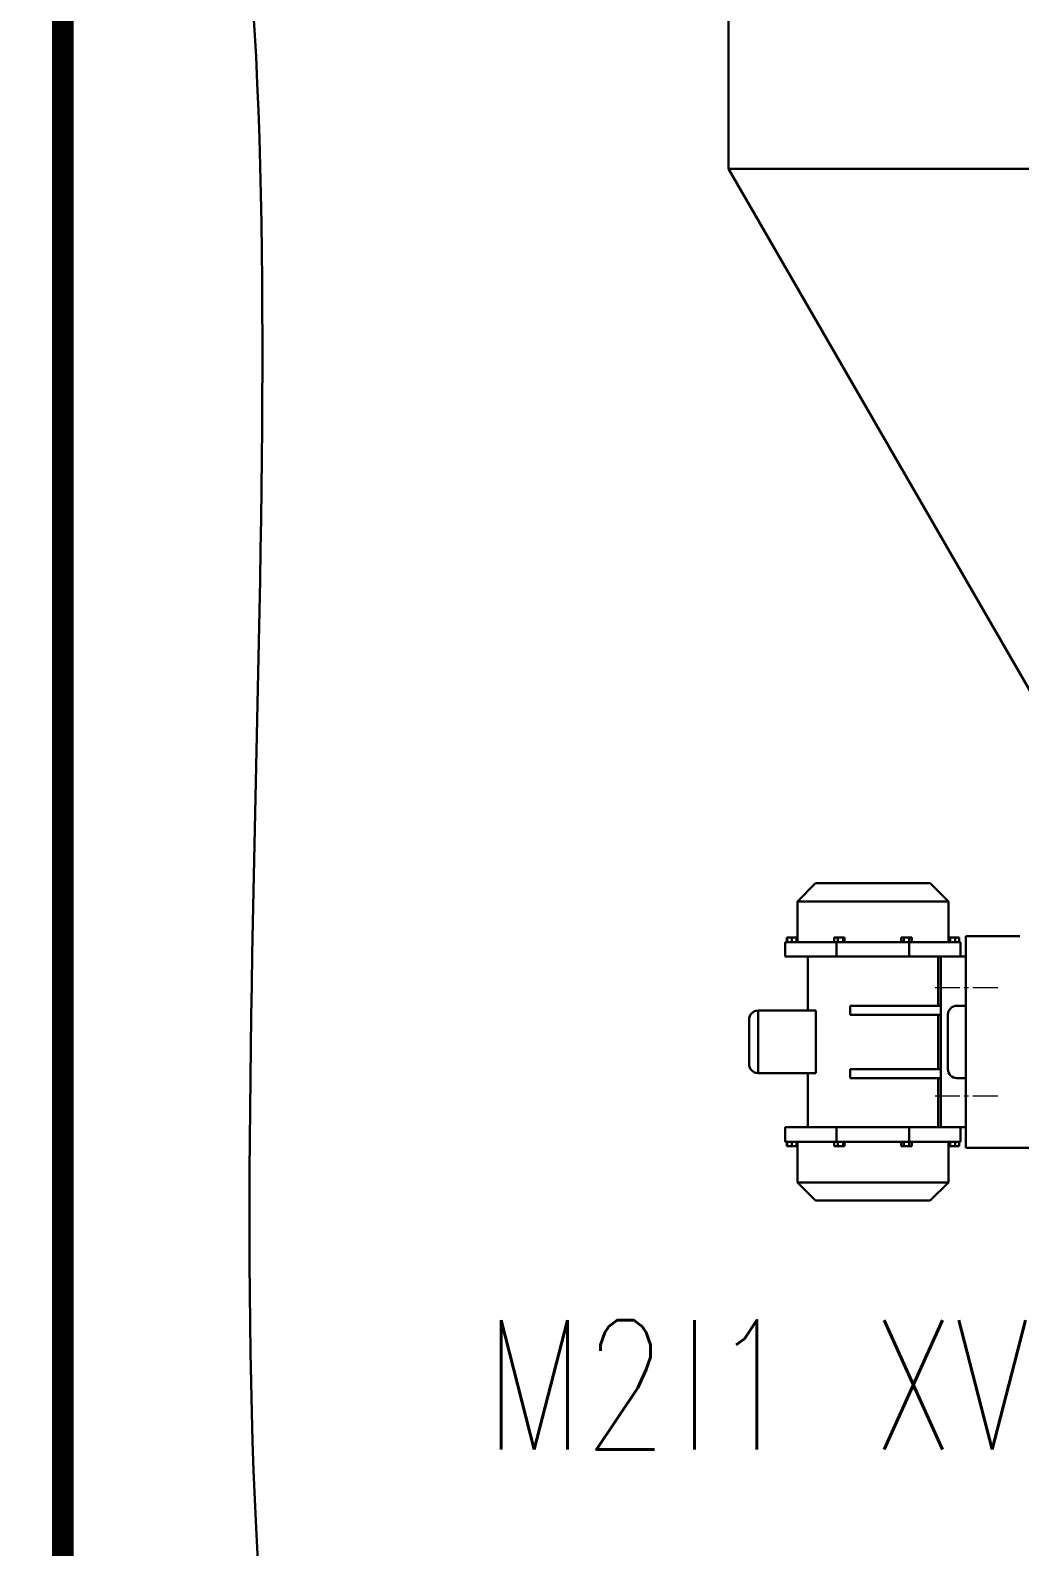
# Model space of a CAD drawing. Header units: inches. Extents: x 10149 to 11899, y 21917 to 23140.
# Drawn here: x 11800.13 to 11823.12, y 22428.53 to 22463.77 of the extents above; entities that cross this region are included whole.
import ezdxf

# ---------------------------------------------------------------- set-up
doc = ezdxf.new("R2010")
doc.units = ezdxf.units.IN
doc.header["$MEASUREMENT"] = 0
doc.linetypes.add('ACAD_ISO04W100', pattern=[30.5, 24, -3, 0.5, -3])
doc.linetypes.add('DASHDOT', pattern=[25.4, 12.7, -6.35, 0, -6.35])
for name, color, linetype, lineweight in [('19 Pipe Process', 30, 'Continuous', 30), ('61 Revision Cloud', 1, 'Continuous', 9), ('中线', 5, 'ACAD_ISO04W100', 20), ('粗线', 7, 'Continuous', 30)]:
    doc.layers.add(name, color=color, linetype=linetype, lineweight=lineweight)
for name, color, linetype in [('MATERIEL-DIVERS', 7, 'Continuous'), ('REPERES', 7, 'Continuous'), ('TEXTES', 7, 'Continuous'), ('尺寸标注', 253, 'Continuous')]:
    doc.layers.add(name, color=color, linetype=linetype)
doc.layers.get('REPERES').off()
doc.styles.add('ROMANS', font='ROMANS.SHX')

# ---------------------------------------------------------------- blocks, each defined once
blk = doc.blocks.new('振动电机')
at = {"layer": '粗线', "linetype": 'Continuous'}
for p, q in [((2534.1, -3560.6), (2514.1, -3580.6)), ((2534.1, -3560.6), (2597.6, -3560.6)), ((2597.6, -3560.6), (2661.1, -3560.6)), ((2681.1, -3580.6), (2661.1, -3560.6)), ((2514.1, -3580.6), (2514.1, -3625.6)), ((2597.6, -3580.6), (2514.1, -3580.6)), ((2681.1, -3580.6), (2597.6, -3580.6)), ((2681.1, -3625.6), (2681.1, -3580.6)), ((2502.2, -3620.6), (2502.2, -3625.6)), ((2502.8, -3620.6), (2502.2, -3620.6)), ((2502.8, -3620.6), (2502.8, -3625.6)), ((2508, -3620.6), (2502.8, -3620.6)), ((2508, -3620.6), (2508, -3625.6)), ((2513.1, -3620.6), (2508, -3620.6)), ((2513.1, -3620.6), (2513.1, -3625.6)), ((2513.7, -3620.6), (2513.1, -3620.6)), ((2513.7, -3620.6), (2513.7, -3625.6)), ((2554.7, -3620.6), (2554.7, -3625.6)), ((2558.9, -3620.6), (2554.7, -3620.6)), ((2558.9, -3620.6), (2558.9, -3625.6)), ((2564.7, -3620.6), (2558.9, -3620.6)), ((2564.7, -3620.6), (2564.7, -3625.6)), ((2566.2, -3620.6), (2564.7, -3620.6)), ((2566.2, -3620.6), (2566.2, -3625.6)), ((2628.8, -3620.6), (2628.8, -3625.6)), ((2631.7, -3620.6), (2628.8, -3620.6)), ((2631.7, -3620.6), (2631.7, -3625.6)), ((2637.7, -3620.6), (2631.7, -3620.6)), ((2637.7, -3620.6), (2637.7, -3625.6)), ((2640.6, -3620.6), (2637.7, -3620.6)), ((2640.6, -3620.6), (2640.6, -3625.6)), ((2681.5, -3620.6), (2681.5, -3625.6)), ((2683, -3620.6), (2681.5, -3620.6)), ((2683, -3620.6), (2683, -3625.6)), ((2688.7, -3620.6), (2683, -3620.6)), ((2688.7, -3620.6), (2688.7, -3625.6)), ((2692.9, -3620.6), (2688.7, -3620.6)), ((2692.9, -3620.6), (2692.9, -3625.6)), ((2500.6, -3641.6), (2500.6, -3625.6)), ((2500.6, -3625.6), (2557.4, -3625.6)), ((2557.4, -3641.6), (2557.4, -3625.6)), ((2557.4, -3625.6), (2637.8, -3625.6)), ((2637.8, -3641.6), (2637.8, -3625.6)), ((2637.8, -3625.6), (2694.6, -3625.6)), ((2694.6, -3641.6), (2694.6, -3625.6)), ((2500.6, -3641.6), (2557.4, -3641.6)), ((2525.5, -3641.6), (2525.5, -3701.4)), ((2557.4, -3641.6), (2637.8, -3641.6)), ((2637.8, -3641.6), (2672.6, -3641.6)), ((2669.7, -3696.1), (2669.7, -3641.6)), ((2700.6, -3641.6), (2672.6, -3641.6)), ((2672.6, -3696.1), (2672.6, -3641.6)), ((2700.6, -3641.6), (2700.6, -3830.6)), ((2470.6, -3701.4), (2470.6, -3770.7)), ((2534.3, -3701.4), (2470.6, -3701.4)), ((2534.3, -3701.4), (2534.3, -3770.7)), ((2572.6, -3706.1), (2572.6, -3696.1)), ((2672.6, -3696.1), (2572.6, -3696.1)), ((2672.6, -3706.1), (2572.6, -3706.1)), ((2669.7, -3766.1), (2669.7, -3706.1)), ((2672.6, -3706.1), (2672.6, -3696.1)), ((2672.6, -3766.1), (2672.6, -3706.1)), ((2680.6, -3706.1), (2680.6, -3766.1)), ((2700.6, -3696.1), (2690.6, -3696.1)), ((2460.6, -3760.7), (2460.6, -3711.4)), ((2534.3, -3770.7), (2470.6, -3770.7)), ((2525.5, -3770.7), (2525.5, -3830.6)), ((2572.6, -3776.1), (2572.6, -3766.1)), ((2672.6, -3766.1), (2572.6, -3766.1)), ((2672.6, -3776.1), (2672.6, -3766.1)), ((2672.6, -3776.1), (2572.6, -3776.1)), ((2669.7, -3830.6), (2669.7, -3776.1)), ((2672.6, -3830.6), (2672.6, -3776.1)), ((2690.6, -3776.1), (2700.6, -3776.1)), ((2500.6, -3830.6), (2500.6, -3846.6)), ((2500.6, -3830.6), (2557.4, -3830.6)), ((2557.4, -3830.6), (2557.4, -3846.6)), ((2557.4, -3830.6), (2637.8, -3830.6)), ((2637.8, -3830.6), (2637.8, -3846.6)), ((2637.8, -3830.6), (2672.6, -3830.6)), ((2672.6, -3830.6), (2700.6, -3830.6)), ((2694.6, -3830.6), (2694.6, -3846.6)), ((2500.6, -3846.6), (2557.4, -3846.6)), ((2502.2, -3851.6), (2502.2, -3846.6)), ((2502.8, -3851.6), (2502.2, -3851.6)), ((2502.8, -3851.6), (2502.8, -3846.6)), ((2508, -3851.6), (2502.8, -3851.6)), ((2508, -3851.6), (2508, -3846.6)), ((2513.1, -3851.6), (2508, -3851.6)), ((2513.1, -3851.6), (2513.1, -3846.6)), ((2513.7, -3851.6), (2513.1, -3851.6)), ((2513.7, -3851.6), (2513.7, -3846.6)), ((2514.1, -3846.6), (2514.1, -3891.6)), ((2554.7, -3851.6), (2554.7, -3846.6)), ((2558.9, -3851.6), (2554.7, -3851.6)), ((2557.4, -3846.6), (2637.8, -3846.6)), ((2558.9, -3851.6), (2558.9, -3846.6)), ((2564.7, -3851.6), (2558.9, -3851.6)), ((2564.7, -3851.6), (2564.7, -3846.6)), ((2566.2, -3851.6), (2564.7, -3851.6)), ((2566.2, -3851.6), (2566.2, -3846.6)), ((2628.8, -3851.6), (2628.8, -3846.6)), ((2631.7, -3851.6), (2628.8, -3851.6)), ((2631.7, -3851.6), (2631.7, -3846.6)), ((2637.7, -3851.6), (2631.7, -3851.6)), ((2637.7, -3851.6), (2637.7, -3846.6)), ((2640.6, -3851.6), (2637.7, -3851.6)), ((2637.8, -3846.6), (2694.6, -3846.6)), ((2640.6, -3851.6), (2640.6, -3846.6)), ((2681.1, -3891.6), (2681.1, -3846.6)), ((2681.5, -3851.6), (2681.5, -3846.6)), ((2683, -3851.6), (2681.5, -3851.6)), ((2683, -3851.6), (2683, -3846.6)), ((2688.7, -3851.6), (2683, -3851.6)), ((2688.7, -3851.6), (2688.7, -3846.6)), ((2692.9, -3851.6), (2688.7, -3851.6)), ((2692.9, -3851.6), (2692.9, -3846.6)), ((2514.1, -3891.6), (2534.1, -3911.6)), ((2514.1, -3891.6), (2681.1, -3891.6)), ((2661.1, -3911.6), (2681.1, -3891.6)), ((2661.1, -3911.6), (2534.1, -3911.6))]:
    blk.add_line(p, q, dxfattribs=at)
for centre, start, end in [((2470.6, -3711.4), 90, 180), ((2690.6, -3706.1), 90, 180), ((2470.6, -3760.7), 180, 270), ((2690.6, -3766.1), 180, 270)]:
    blk.add_arc(centre, 10, start, end, dxfattribs=at)
blk = doc.blocks.new('A$C27857EA5')
at = {"layer": '中线'}
for p, q in [((-539.783, 430.348), (-601.217, 430.348)), ((-539.783, 325.348), (-601.217, 325.348))]:
    blk.add_line(p, q, dxfattribs=at)
at = {"layer": '粗线'}
for p, q in [((-800.5, 1847.967), (-800.5, 1223.265)), ((-800.5, 1223.265), (-457.313, 628.848)), ((799.5, 1223.265), (-800.5, 1223.265))]:
    blk.add_line(p, q, dxfattribs=at)
at = {"layer": '粗线', "linetype": 'Continuous'}
for p, q in [((-570.5, 480.348), (-570.5, 275.348)), ((-518.5, 480.348), (-570.5, 480.348)), ((-570.5, 275.348), (-129.409, 275.348))]:
    blk.add_line(p, q, dxfattribs=at)
at = {"layer": '尺寸标注', "xscale": 0.875, "yscale": 0.875, "zscale": 0.875}
blk.add_blockref('振动电机', (-2933.512, 3646.912), dxfattribs=at)
blk = doc.blocks.new('REPNORM1')
at = {"layer": 'TEXTES', "style": 'ROMANS', "width": 0.75}
for tag, p in [('NUM', (5.588, -1.222)), ('ZONE', (-9.75, -1.25)), ('SOUSZONE', (-5.25, -1.25)), ('ELEMENT', (-0.747, -1.25))]:
    blk.add_attdef(tag, p, '', height=3, dxfattribs=at)

msp = doc.modelspace()

# ---------------------------------------------------------------- linework, layer by layer
at = {"layer": '19 Pipe Process'}
msp.add_open_spline([(11835.748, 22429.193), (11832.51, 22424.189), (11813.749, 22395.204), (11801.921, 22417.663), (11809.175, 22484.374), (11791.73, 22484.176), (11781.991, 22484.066)], degree=3, knots=[46.551714, 46.551714, 46.551714, 46.551714, 56.001857, 101.299771, 133.805603, 174.885302, 174.885302, 174.885302, 174.885302], dxfattribs=at)
at = {"layer": 'MATERIEL-DIVERS', "linetype": 'DASHDOT', "const_width": 0.5}
msp.add_lwpolyline([(11800.88, 22536.787), (11881.871, 22537.624), (11881.871, 22425.584), (11800.88, 22424.748)], close=True, dxfattribs=at)

# ---------------------------------------------------------------- block references
at = {"layer": '61 Revision Cloud', "xscale": 0.024, "yscale": 0.024, "zscale": 0.024}
msp.add_blockref('A$C27857EA5', (11835.559, 22431.193), dxfattribs=at)
at = {"layer": 'REPERES'}
msp.add_blockref('REPNORM1', (11820.427, 22432.043), dxfattribs=at).add_auto_attribs({'ZONE': 'M2  ', 'SOUSZONE': 'I1', 'ELEMENT': 'XVC', 'NUM': '02'})

doc.saveas('drawing.dxf')
